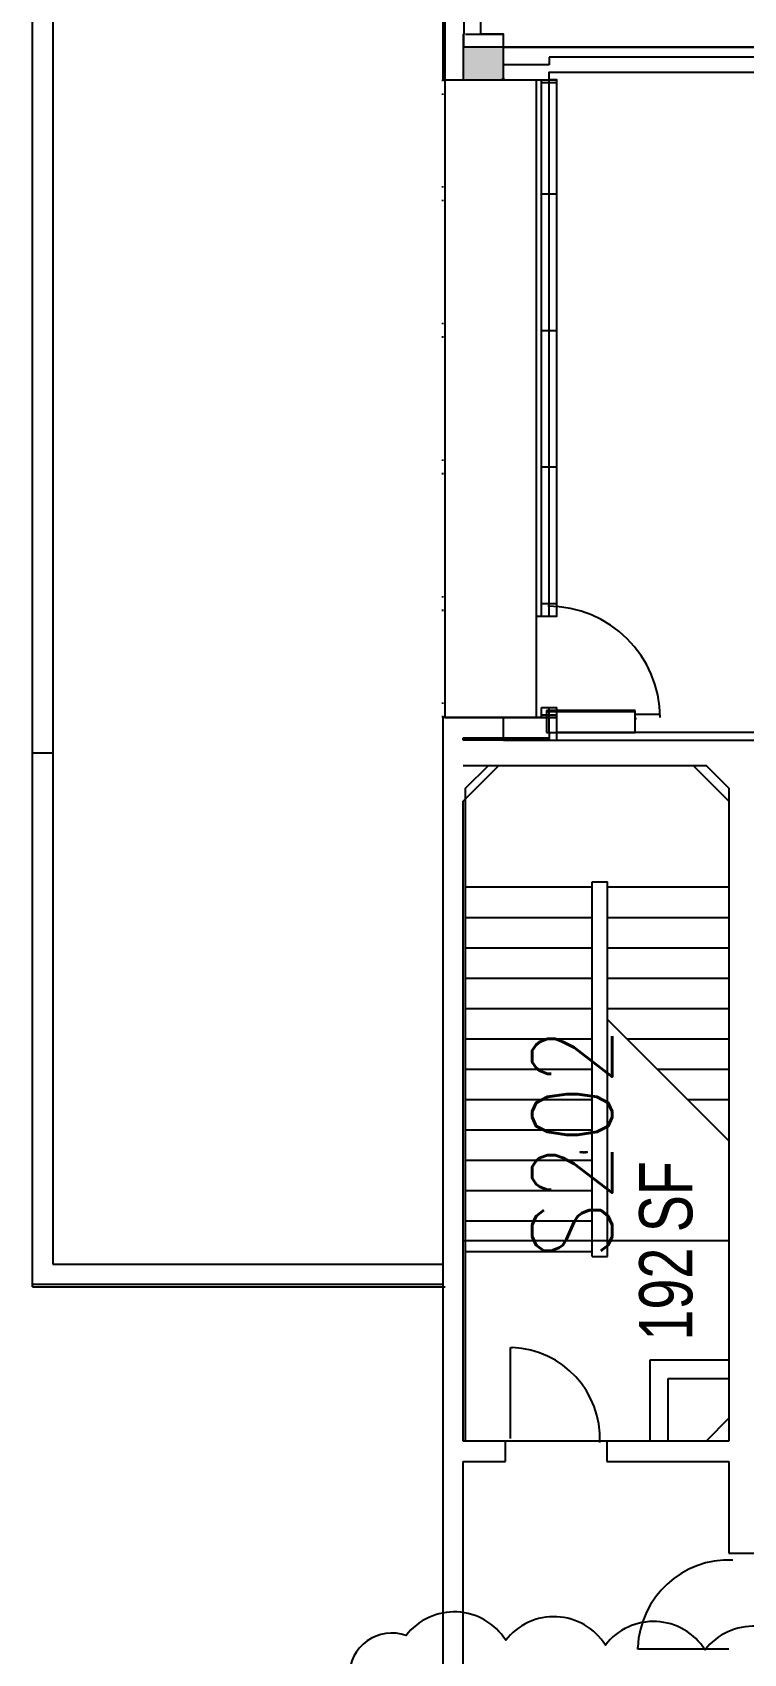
# Model space of a CAD drawing. Header units: inches. Extents: x -234 to 3525, y 0 to 2715.
# Drawn here: x 93 to 374, y 989 to 1630 of the extents above; entities that cross this region are included whole.
import ezdxf
from ezdxf.enums import TextEntityAlignment as Align

# ---------------------------------------------------------------- set-up
doc = ezdxf.new("R2010")
doc.units = ezdxf.units.IN
doc.header["$LTSCALE"] = 10
doc.header["$MEASUREMENT"] = 0
for name, color, linetype in [('A-DOOR', 2, 'CONTINUOUS'), ('A-FLOR', 3, 'CONTINUOUS'), ('A-GLAZ', 1, 'CONTINUOUS'), ('A-IDEN-RNUM', 7, 'CONTINUOUS'), ('A-IDEN-SNUM', 4, 'CONTINUOUS'), ('A-IDEN-VNUM', 4, 'CONTINUOUS'), ('A-REV', 1, 'CONTINUOUS'), ('A-ROOF', 2, 'CONTINUOUS'), ('A-WALL', 5, 'CONTINUOUS'), ('AREA-ASSIGN', 7, 'CONTINUOUS'), ('AREA-TEXT', 3, 'CONTINUOUS')]:
    doc.layers.add(name, color=color, linetype=linetype)
doc.styles.add('AREA', font='arial.ttf', dxfattribs={"width": 0.75, "height": 21})
doc.styles.add('ROOMSNUMBER', font='TXT.SHX', dxfattribs={"height": 0.03})
doc.styles.add('ROOMVNUMBER', font='simplex.shx', dxfattribs={"width": 0.85})

msp = doc.modelspace()

# ---------------------------------------------------------------- hatches: boundary and pattern name
at = {"layer": 'A-WALL', "lineweight": 5}
msp.add_hatch(color=256, dxfattribs=at).paths.add_polyline_path([(278.25, 1611), (279, 1611.75), (279, 1623.87), (263.38, 1623.87), (263.38, 1629), (263, 1629), (263, 1611), (267.7, 1611)])

# ---------------------------------------------------------------- linework, layer by layer
at = {"layer": 'A-DOOR'}
for p, q in [((331, 1360.31), (340.84, 1360.3)), ((331, 1358.56), (331.52, 1358.56)), ((281.75, 1074), (281.75, 1110)), ((281.75, 1110), (282.5, 1110)), ((332, 990.75), (332, 991.5)), ((368, 990.75), (332, 990.75))]:
    msp.add_line(p, q, dxfattribs=at)
for centre, radius, start, end in [((296.5, 1358.63), 44.37, 0.48708, 90), ((281, 1074), 36.03, 357.61406, 87.61406), ((368, 990), 36.03, 87.61406, 177.61406)]:
    msp.add_arc(centre, radius, start, end, dxfattribs=at)
at = {"layer": 'A-FLOR'}
for p, q in [((264, 1292), (314, 1292)), ((314, 1294), (320, 1294)), ((314, 1146), (314, 1294)), ((320, 1146), (320, 1294)), ((320, 1292), (368, 1292)), ((264, 1280), (314, 1280)), ((320, 1280), (368, 1280)), ((264, 1268), (314, 1268)), ((320, 1268), (368, 1268)), ((264, 1256), (314, 1256)), ((320, 1256), (368, 1256)), ((264, 1244), (314, 1244)), ((320, 1244), (368, 1244)), ((368, 1191.65), (320, 1239.65)), ((264, 1232), (314, 1232)), ((327.65, 1232), (368, 1232)), ((264, 1220), (314, 1220)), ((339.65, 1220), (368, 1220)), ((264, 1208), (314, 1208)), ((351.65, 1208), (368, 1208)), ((264, 1196), (314, 1196)), ((264, 1184), (314, 1184)), ((264, 1172), (314, 1172)), ((264, 1160), (314, 1160)), ((368, 1152.1), (263, 1152.1)), ((264, 1148), (314, 1148)), ((314, 1146), (320, 1146))]:
    msp.add_line(p, q, dxfattribs=at)
at = {"layer": 'A-GLAZ'}
for p, q in [((294, 1399), (294, 1611)), ((294, 1610), (300, 1610)), ((297, 1399), (297, 1611)), ((300, 1399), (300, 1611)), ((294, 1566), (300, 1566)), ((294, 1512), (300, 1512)), ((294, 1458), (300, 1458)), ((294, 1404), (300, 1404)), ((294, 1359), (294, 1363)), ((294, 1360), (300, 1360)), ((297, 1359), (297, 1363)), ((300, 1359), (300, 1363))]:
    msp.add_line(p, q, dxfattribs=at)
at = {"layer": 'A-REV'}
msp.add_lwpolyline([(476.59, 984.84, 0.520567), (437.24, 986.73, 0.520567), (397.89, 988.62, 0.520567), (358.54, 990.5, 0.520567), (319.19, 992.39, 0.520567), (279.84, 994.28, 0.520567), (240.49, 996.17, 0.520567), (218.08, 980.17, 0.520567)], format="xyb", dxfattribs=at)
at = {"layer": 'A-ROOF'}
for p, q in [((93, 1620), (93, 2553)), ((93, 1134), (93, 1620)), ((255, 1610.42), (255, 1611)), ((256, 1359), (256, 1611)), ((255, 1605.06), (255, 1605.67)), ((255, 1568.4), (255, 1569)), ((255, 1563.04), (255, 1563.65)), ((255, 1514.4), (255, 1515)), ((255, 1509.04), (255, 1509.65)), ((255, 1460.4), (255, 1461)), ((255, 1455.04), (255, 1455.65)), ((255, 1406.4), (255, 1407)), ((255, 1401.04), (255, 1401.65)), ((255, 1364.38), (255, 1364.98)), ((255, 1359), (255, 1359.63)), ((93, 1134), (256, 1134))]:
    msp.add_line(p, q, dxfattribs=at)
at = {"layer": 'A-WALL'}
for p, q in [((93, 1134.95), (93, 2553)), ((101, 2545), (101, 1142.95)), ((255, 2439), (255, 1611)), ((256, 1611), (256, 2439)), ((263.38, 1881), (263.38, 1629)), ((270, 1629), (270, 1881)), ((263.38, 1629), (263, 1629)), ((263, 1629), (263, 1611)), ((263.38, 1623.87), (263.38, 1629)), ((264, 1629), (279, 1629)), ((279, 1611), (279, 1629)), ((279, 1623.87), (263.38, 1623.87)), ((279, 1617), (279, 1623.87)), ((279, 1623.87), (531, 1623.87)), ((279, 1611.75), (279, 1617)), ((297, 1617), (279, 1617)), ((531, 1620), (297, 1620)), ((297, 1620), (297, 1617)), ((255, 1611), (279, 1611)), ((263, 1611), (278.25, 1611)), ((278.25, 1611), (279, 1611.75)), ((279, 1611.75), (279, 1611)), ((279, 1611), (300, 1611)), ((279, 1611), (297, 1611)), ((292, 1359), (292, 1611)), ((297, 1611), (297, 1614)), ((297, 1614), (531, 1614)), ((294, 1399), (300, 1399)), ((255, 1359), (255, 531)), ((297, 1359), (255, 1359)), ((256, 1359), (279, 1359)), ((279, 1359), (300, 1359)), ((279, 1350), (279, 1359)), ((294, 1363), (300, 1363)), ((297, 1353.12), (297, 1359)), ((300, 1350), (300, 1359)), ((297, 1353.12), (297, 1350)), ((679, 1353.12), (331, 1353.12)), ((263, 1350), (263, 1351)), ((263, 1351), (297, 1351)), ((297, 1350), (263, 1350)), ((279, 1350), (702, 1350)), ((93, 1345), (101, 1345)), ((263, 1325.86), (277.14, 1340)), ((263, 1340), (321.5, 1340)), ((321.5, 1340), (353.86, 1340)), ((353.86, 1340), (368, 1325.86)), ((263, 1073), (263, 1325.86)), ((368, 1325.86), (368, 1105)), ((101, 1142.95), (255, 1142.95)), ((255, 1134.95), (93, 1134.95)), ((368, 1097.75), (368, 1073)), ((279.75, 1073), (263, 1073)), ((279.75, 1065), (279.75, 1073)), ((336.75, 1073), (319.75, 1073)), ((319.75, 1073), (319.75, 1065)), ((368, 1073), (344, 1073)), ((263, 819), (263, 1065)), ((263, 1065), (279.75, 1065)), ((319.75, 1065), (368, 1065)), ((368, 1065), (368, 1028.75)), ((368, 1028.75), (378, 1028.75))]:
    msp.add_line(p, q, dxfattribs=at)
at = {"layer": 'A-WALL', "lineweight": 25}
for p, q in [((331, 1361.75), (296, 1361.75)), ((296, 1361.75), (296, 1353.12)), ((331, 1353.12), (331, 1361.75)), ((296, 1353.12), (331, 1353.12)), ((336.75, 1105), (336.75, 1073)), ((368, 1105), (336.75, 1105)), ((344, 1073), (344, 1097.75)), ((344, 1097.75), (368, 1097.75))]:
    msp.add_line(p, q, dxfattribs=at)
at = {"layer": 'A-WALL', "lineweight": 9}
msp.add_line((331, 1361.13), (296, 1361.13), dxfattribs=at)
at = {"layer": 'AREA-ASSIGN'}
for points in [[(270, 2073), (699, 2073), (699, 1799), (645, 1799), (645, 1623.87), (549, 1623.87), (549, 1627), (547, 1629), (533, 1629), (531, 1627), (531, 1623.87), (279, 1623.87), (279, 1629), (270, 1629), (270, 1881), (279, 1881), (279, 1899), (270, 1899), (270, 2073)], [(264, 1073), (264, 1081), (264, 1129), (264, 1142), (264, 1331), (273, 1340), (359, 1340), (368, 1331), (368, 1082), (359, 1073), (317, 1073), (281, 1073)]]:
    msp.add_lwpolyline(points, close=True, dxfattribs=at)
msp.add_lwpolyline([(531, 1353.12), (300, 1353.12), (300, 1359), (292, 1359), (292, 1399), (300, 1399), (300, 1509), (300, 1515), (300, 1611), (297, 1611), (297, 1614), (531, 1614)], dxfattribs=at)

# ---------------------------------------------------------------- texts
at = {"layer": 'A-IDEN-RNUM', "style": 'ROOMSNUMBER'}
msp.add_text('S202-00', height=0.36, rotation=360, dxfattribs=at).set_placement((310.65, 1187.16), align=Align.MIDDLE)
at = {"layer": 'A-IDEN-SNUM', "style": 'ROOMSNUMBER'}
msp.add_text('0350S20200', height=0.36, rotation=360, dxfattribs=at).set_placement((310.65, 1187.16), align=Align.MIDDLE)
at = {"layer": 'A-IDEN-VNUM', "style": 'ROOMVNUMBER', "width": 0.85}
msp.add_text('S202', height=31.5, rotation=90, dxfattribs=at).set_placement((306.1, 1190.64), align=Align.MIDDLE_CENTER)
at = {"layer": 'AREA-TEXT', "style": 'AREA', "width": 0.75}
msp.add_text('192 SF', height=21, rotation=90, dxfattribs=at).set_placement((343.03, 1148.2), align=Align.MIDDLE_CENTER)

doc.saveas('drawing.dxf')
